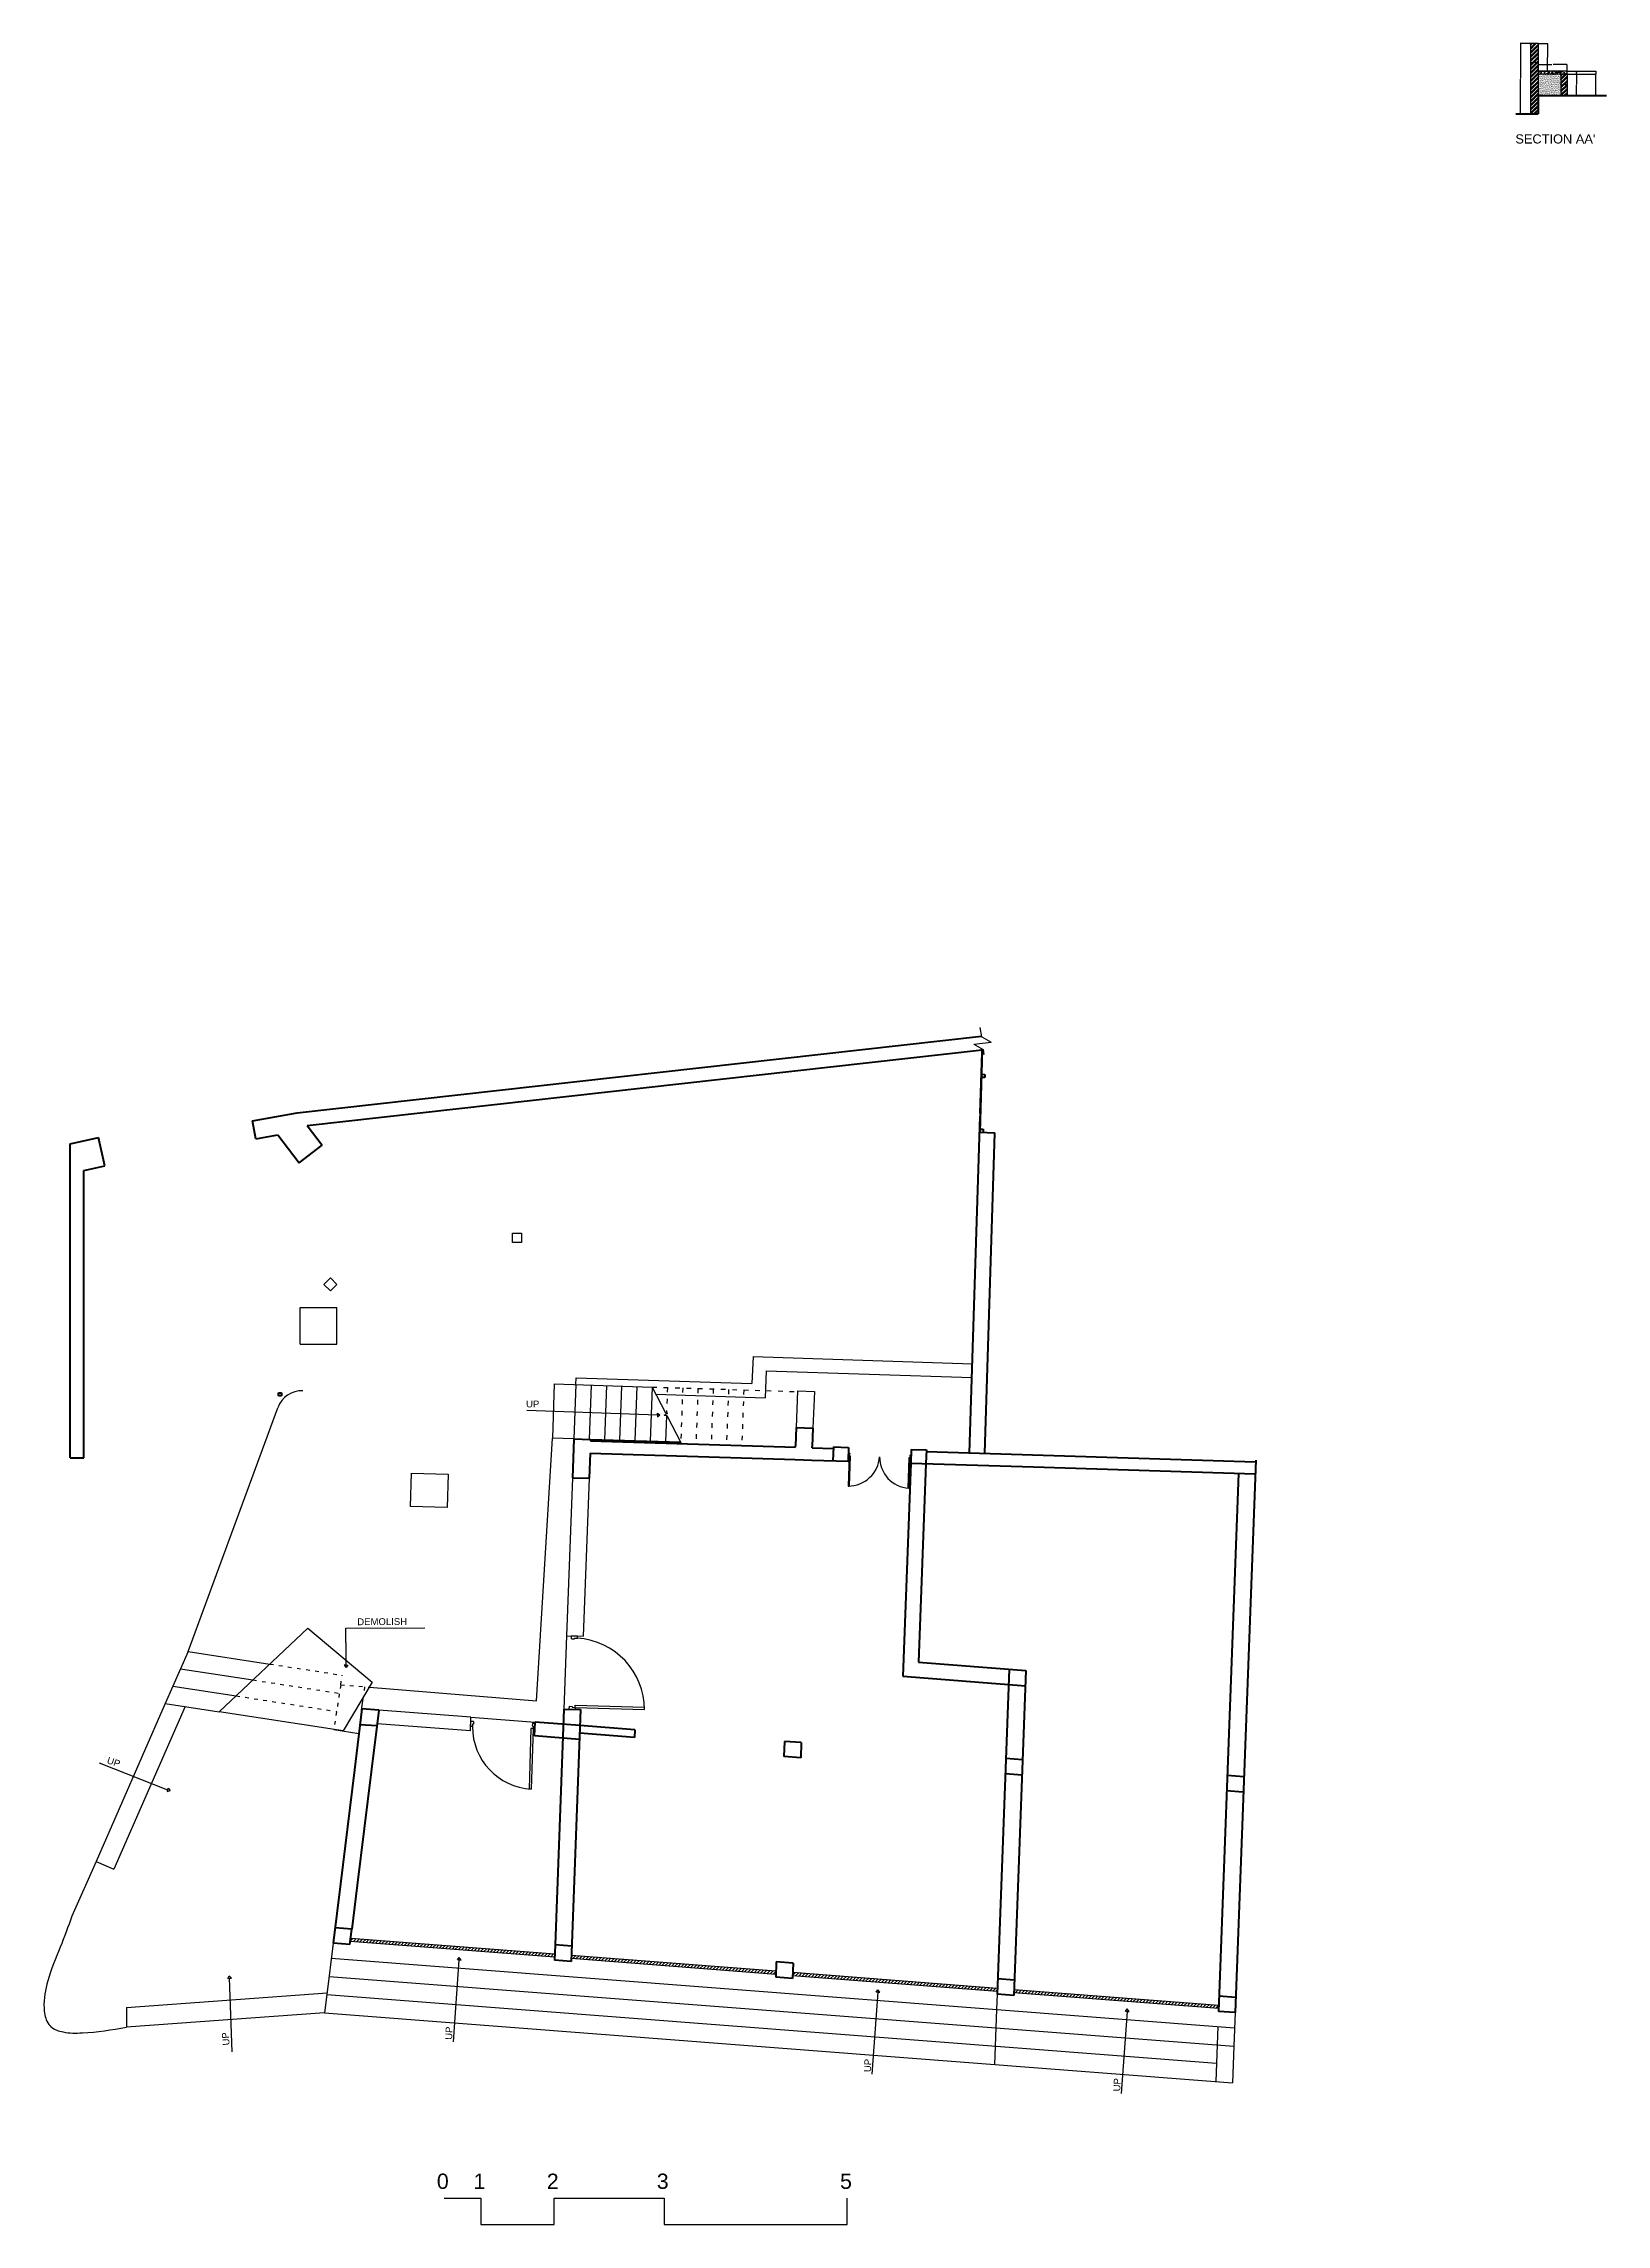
# Model space of a CAD drawing. Header units: inches. Extents: x 438 to 4290, y 203 to 1969.
# Drawn here: x 438 to 1461, y 203 to 1631 of the extents above; entities that cross this region are included whole.
import ezdxf

# ---------------------------------------------------------------- set-up
doc = ezdxf.new("R2010")
doc.units = ezdxf.units.IN
doc.linetypes.add('ACAD_ISO03W100', pattern=[30, 12, -18])
doc.layers.add('cut', color=4, linetype='Continuous', lineweight=50)
doc.layers.add('element', color=20, linetype='Continuous')
doc.styles.get("Standard").update_dxf_attribs({"font": 'arial.ttf'})
doc.dimstyles.get("Standard").update_dxf_attribs({"dimtxt": 0.18, "dimasz": 0.18, "dimexe": 0.18, "dimexo": 0.0625, "dimgap": 0.09, "dimtad": 0, "dimtih": 1, "dimtoh": 1, "dimdec": 4, "dimzin": 0, "dimdsep": 46, "dimtxsty": 'Standard', "dimcen": 0.09, "dimadec": 0, "dimazin": 0, "dimtfac": 1, "dimtdec": 4, "dimtofl": 0, "dimtmove": 0, "dimatfit": 3, "dimfxl": 1, "dimtolj": 1, "dimtzin": 0, "dimarcsym": 0})
pattern_1 = [(37.5, (-3787.4052, 5168.9443), (-0.03149668, 0.96341188), [0, -0.76, 0, -0.85, 0, -0.8125]), (7.5, (-3787.4052, 5168.9443), (0.88488835, 1.41107303), [0, -0.41, 0, -0.685, 0, -0.2625]), (327.5, (-3788.0202, 5168.9443), (1.55707093, 0.00282953), [0, -0.25, 0, -0.9, 0, -1.175]), (317.5, (-3788.0202, 5168.9443), (1.5030633, 0.43883778), [0, -0.125, 0, -0.59, 0, -0.675])]

# ---------------------------------------------------------------- blocks, each defined once
blk = doc.blocks.new('*D70')
at = {"color": 0, "lineweight": -2, "transparency": 16777216}
for p, q in [((1435.5, 1610.9), (1441.7, 1610.9)), ((1441.5, 1610.7), (1441.5, 1604)), ((1441.5, 1597), (1441.5, 1603.7)), ((1435.5, 1596.9), (1441.7, 1596.9))]:
    blk.add_line(p, q, dxfattribs=at)
at = {"color": 0, "transparency": 16777216}
for points in [[(1441.5, 1610.7), (1441.5, 1610.7), (1441.5, 1610.9)], [(1441.5, 1597), (1441.5, 1597), (1441.5, 1596.9)]]:
    blk.add_solid(points, dxfattribs=at)
at = {"layer": 'Defpoints', "color": 0, "transparency": 16777216}
for p in [(1435.4, 1610.9), (1441.5, 1610.9), (1435.4, 1596.9)]:
    blk.add_point(p, dxfattribs=at)
at = {"color": 0, "lineweight": 9, "transparency": 16777216, "insert": (1441.5, 1603.9), "char_height": 0.18, "attachment_point": 5}
blk.add_mtext('\\A1;14.0000', dxfattribs=at)
blk = doc.blocks.new('*D71')
at = {"color": 0, "lineweight": -2, "transparency": 16777216}
for p, q in [((1416.5, 1630.9), (1422.7, 1630.9)), ((1422.5, 1630.7), (1422.5, 1622)), ((1422.5, 1613), (1422.5, 1621.7)), ((1416.5, 1612.9), (1422.7, 1612.9))]:
    blk.add_line(p, q, dxfattribs=at)
at = {"color": 0, "transparency": 16777216}
for points in [[(1422.5, 1630.7), (1422.5, 1630.7), (1422.5, 1630.9)], [(1422.5, 1613), (1422.5, 1613), (1422.5, 1612.9)]]:
    blk.add_solid(points, dxfattribs=at)
at = {"layer": 'Defpoints', "color": 0, "transparency": 16777216}
for p in [(1416.4, 1630.9), (1422.5, 1630.9), (1416.4, 1612.9)]:
    blk.add_point(p, dxfattribs=at)
at = {"color": 0, "lineweight": 9, "transparency": 16777216, "insert": (1422.5, 1621.9), "char_height": 0.18, "attachment_point": 5}
blk.add_mtext('\\A1;18.0000', dxfattribs=at)
blk = doc.blocks.new('*D72')
at = {"color": 0, "lineweight": -2, "transparency": 16777216}
for p, q in [((1435.5, 1612.9), (1441.7, 1612.9)), ((1435.5, 1610.9), (1441.7, 1610.9)), ((1441.5, 1612.7), (1441.5, 1612)), ((1441.5, 1611), (1441.5, 1611.7))]:
    blk.add_line(p, q, dxfattribs=at)
at = {"color": 0, "transparency": 16777216}
for points in [[(1441.5, 1612.7), (1441.5, 1612.7), (1441.5, 1612.9)], [(1441.5, 1611), (1441.5, 1611), (1441.5, 1610.9)]]:
    blk.add_solid(points, dxfattribs=at)
at = {"layer": 'Defpoints', "color": 0, "transparency": 16777216}
for p in [(1435.4, 1612.9), (1435.4, 1610.9), (1441.5, 1612.9)]:
    blk.add_point(p, dxfattribs=at)
at = {"color": 0, "lineweight": 9, "transparency": 16777216, "insert": (1441.5, 1611.9), "char_height": 0.18, "attachment_point": 5}
blk.add_mtext('\\A1;2.0000', dxfattribs=at)
blk = doc.blocks.new('*D76')
at = {"color": 0, "lineweight": -2, "transparency": 16777216}
for p, q in [((1411.3, 1630.9), (1404.8, 1630.9)), ((1404.9, 1630.7), (1404.9, 1608)), ((1404.9, 1585), (1404.9, 1607.7)), ((1411.3, 1584.9), (1404.8, 1584.9))]:
    blk.add_line(p, q, dxfattribs=at)
at = {"color": 0, "transparency": 16777216}
for points in [[(1404.9, 1630.7), (1405, 1630.7), (1404.9, 1630.9)], [(1404.9, 1585), (1405, 1585), (1404.9, 1584.9)]]:
    blk.add_solid(points, dxfattribs=at)
at = {"layer": 'Defpoints', "color": 0, "transparency": 16777216}
for p in [(1411.4, 1630.9), (1404.9, 1584.9), (1411.4, 1584.9)]:
    blk.add_point(p, dxfattribs=at)
at = {"color": 0, "lineweight": 9, "transparency": 16777216, "insert": (1404.9, 1607.9), "char_height": 0.18, "attachment_point": 5}
blk.add_mtext('\\A1;46.0000', dxfattribs=at)
blk = doc.blocks.new('*D109')
at = {"color": 0, "lineweight": -2, "transparency": 16777216}
for p, q in [((1411.4, 1618.4), (1411.4, 1618.6)), ((1411.6, 1618.4), (1413.4, 1618.4)), ((1416.2, 1618.4), (1414.4, 1618.4)), ((1416.4, 1618.4), (1416.4, 1618.6))]:
    blk.add_line(p, q, dxfattribs=at)
at = {"color": 0, "transparency": 16777216}
for points in [[(1411.6, 1618.4), (1411.6, 1618.4), (1411.4, 1618.4)], [(1416.2, 1618.4), (1416.2, 1618.4), (1416.4, 1618.4)]]:
    blk.add_solid(points, dxfattribs=at)
at = {"layer": 'Defpoints', "color": 0, "transparency": 16777216}
for p in [(1411.4, 1618.4), (1416.4, 1618.4), (1416.4, 1618.4)]:
    blk.add_point(p, dxfattribs=at)
at = {"color": 0, "lineweight": 9, "transparency": 16777216, "insert": (1413.9, 1618.4), "char_height": 0.18, "attachment_point": 5}
blk.add_mtext('\\A1;5.0000', dxfattribs=at)
blk = doc.blocks.new('*D110')
at = {"color": 0, "lineweight": -2, "transparency": 16777216}
for p, q in [((1431.4, 1603.9), (1431.4, 1604)), ((1431.6, 1603.9), (1432.9, 1603.9)), ((1435.2, 1603.9), (1433.9, 1603.9)), ((1435.4, 1603.9), (1435.4, 1604))]:
    blk.add_line(p, q, dxfattribs=at)
at = {"color": 0, "transparency": 16777216}
for points in [[(1431.6, 1603.9), (1431.6, 1603.8), (1431.4, 1603.9)], [(1435.2, 1603.9), (1435.2, 1603.8), (1435.4, 1603.9)]]:
    blk.add_solid(points, dxfattribs=at)
at = {"layer": 'Defpoints', "color": 0, "transparency": 16777216}
for p in [(1431.4, 1603.9), (1435.4, 1603.9), (1435.4, 1603.9)]:
    blk.add_point(p, dxfattribs=at)
at = {"color": 0, "lineweight": 9, "transparency": 16777216, "insert": (1433.4, 1603.9), "char_height": 0.18, "attachment_point": 5}
blk.add_mtext('\\A1;4.0000', dxfattribs=at)
blk = doc.blocks.new('*D86')
at = {"color": 0, "lineweight": -2, "transparency": 16777216}
for p, q in [((1416.4, 1612.9), (1416.4, 1617.3)), ((1416.6, 1617.1), (1425.4, 1617.1)), ((1435.2, 1617.1), (1426.4, 1617.1)), ((1435.4, 1612.9), (1435.4, 1617.3))]:
    blk.add_line(p, q, dxfattribs=at)
at = {"color": 0, "transparency": 16777216}
for points in [[(1416.6, 1617.2), (1416.6, 1617.1), (1416.4, 1617.1)], [(1435.2, 1617.2), (1435.2, 1617.1), (1435.4, 1617.1)]]:
    blk.add_solid(points, dxfattribs=at)
at = {"layer": 'Defpoints', "color": 0, "transparency": 16777216}
for p in [(1435.4, 1617.1), (1416.4, 1612.9), (1435.4, 1612.9)]:
    blk.add_point(p, dxfattribs=at)
at = {"color": 0, "lineweight": 9, "transparency": 16777216, "insert": (1425.9, 1617.1), "char_height": 0.18, "attachment_point": 5}
blk.add_mtext('\\A1;19.0000', dxfattribs=at)

msp = doc.modelspace()

# ---------------------------------------------------------------- hatches: boundary and pattern name
at = {"true_color": 0x939598}
h = msp.add_hatch(dxfattribs=at)
h.set_pattern_fill('ANSI32', color=252, scale=5)
h.set_pattern_definition([(45, (-3787.4052, 5168.9443), (-1.3258252, 1.3258252), []), (45, (-3786.5213, 5168.9443), (-1.3258252, 1.3258252), [])])
h.paths.add_polyline_path([(1416.39297, 1630.86612), (1411.39297, 1630.86612), (1411.39297, 1584.86612), (1416.39297, 1584.86612), (1416.39297, 1596.86612)])
h.paths.add_polyline_path([(1431.39297, 1596.86612), (1435.39297, 1596.86612), (1435.39297, 1610.86612), (1431.39297, 1610.86612)])
h = msp.add_hatch(dxfattribs=at)
h.set_pattern_fill('AR-CONC', color=252, scale=0.5)
h.set_pattern_definition([(50, (-3787.4052, 5168.9443), (3.5863009, -0.3137607), [0.375, -4.125]), (355, (-3787.4052, 5168.9443), (-0.6937567, 3.7609607), [0.3, -3.3]), (100.451444, (-3787.1063, 5168.918), (2.8925442, 3.4472), [0.318701, -3.5057106]), (46.1842, (-3787.405, 5169.9443), (5.3362067, -0.8275964), [0.5625, -6.1875]), (96.63564, (-3786.9605, 5169.8753), (4.6733097, 4.870593), [0.4780517, -5.258569]), (351.18416, (-3787.405, 5169.9443), (4.6733097, 4.870593), [0.45, -4.95]), (21, (-3786.9052, 5169.6943), (2.9845353, -2.0130945), [0.375, -4.125]), (326, (-3786.9052, 5169.6943), (1.2165767, 3.6257502), [0.3, -3.3]), (71.451445, (-3786.6565, 5169.5265), (4.2011119, 1.6126558), [0.318701, -3.5057106]), (37.5, (-3787.4052, 5168.9443), (0.06079928, 1.66446927), [0, -3.26, 0, -3.35, 0, -3.3125]), (7.5, (-3787.4052, 5168.9443), (1.3153477, 1.97205856), [0, -1.91, 0, -3.185, 0, -1.2625]), (327.5, (-3788.5202, 5168.9443), (2.66911218, -0.11277436), [0, -1.25, 0, -3.9, 0, -5.175]), (317.5, (-3789.0202, 5168.9443), (2.91593085, 0.5005249), [0, -1.625, 0, -2.59, 0, -3.675])])
h.paths.add_polyline_path([(1435.39297, 1612.86612), (1416.39297, 1612.86612), (1416.39297, 1610.86612), (1435.39297, 1610.86612)])
h = msp.add_hatch()
h.set_pattern_fill('AR-SAND', color=256, scale=0.5)
h.set_pattern_definition(pattern_1)
h.paths.add_polyline_path([(1416.39297, 1610.86612), (1416.39297, 1596.86612), (1431.39297, 1596.86612), (1431.39297, 1610.86612)])
h = msp.add_hatch(dxfattribs=at)
h.set_pattern_fill('AR-SAND', color=252, scale=0.5)
h.set_pattern_definition(pattern_1)
h.paths.add_polyline_path([(1416.39297, 1610.86612), (1416.39297, 1596.86612), (1431.39297, 1596.86612), (1431.39297, 1610.86612)])

# ---------------------------------------------------------------- linework, layer by layer
for p, q in [((1411.39297, 1630.86612), (1411.39297, 1584.86612)), ((1416.39297, 1630.86612), (1411.39297, 1630.86612)), ((1416.39297, 1630.86612), (1416.39297, 1596.86612)), ((1431.39297, 1610.86612), (1431.39297, 1596.86612)), ((1435.39297, 1610.86612), (1435.39297, 1612.86612)), ((1435.39297, 1610.86612), (1435.39297, 1596.86612)), ((1052.13211, 980.73373), (1051.13361, 986.84979)), ((1047.01218, 975.90831), (1058.27254, 977.16836)), ((1047.01218, 975.90831), (1053.06539, 972.39358)), ((1052.13211, 980.73373), (1058.27254, 977.16836)), ((1053.06539, 972.39358), (1053.57292, 969.28482)), ((744.92415, 852.22863), (750.92415, 852.22863)), ((744.92415, 846.22863), (744.92415, 852.22863)), ((750.92415, 846.22863), (744.92415, 846.22863)), ((750.92415, 852.22863), (750.92415, 846.22863)), ((621.50232, 818.68205), (625.74496, 822.92469)), ((625.74496, 814.43941), (621.50232, 818.68205)), ((625.74496, 822.92469), (629.9876, 818.68205)), ((629.9876, 818.68205), (625.74496, 814.43941)), ((605.9876, 779.68205), (605.9876, 803.68205)), ((605.9876, 803.68205), (629.9876, 803.68205)), ((629.9876, 779.68205), (629.9876, 803.68205)), ((605.9876, 779.68205), (629.9876, 779.68205)), ((902.40808, 771.53964), (901.74594, 753.82306)), ((902.40808, 771.53964), (1046.0978, 766.80725)), ((786.42953, 753.10742), (786.57802, 757.61609)), ((786.59734, 757.61546), (901.74594, 753.82306)), ((911.06716, 762.24957), (910.40502, 744.53299)), ((911.06716, 762.24957), (1045.80155, 757.81212)), ((772.22587, 753.55801), (771.11613, 718.07536)), ((772.22567, 753.55166), (836.40421, 751.54443)), ((786.42953, 753.10742), (785.1089, 717.63137)), ((796.42482, 752.79481), (795.10419, 717.31876)), ((806.4201, 752.4822), (805.09933, 717.00213)), ((816.41539, 752.16959), (815.09445, 716.68507)), ((826.41068, 751.85698), (825.08957, 716.368)), ((836.40597, 751.54437), (835.0847, 716.05093)), ((836.40421, 751.54443), (845.00935, 734.72385)), ((838.78442, 746.8918), (910.40502, 744.53299)), ((931.58893, 749.06704), (930.69258, 725.08378)), ((931.58893, 749.06704), (942.58124, 748.65621)), ((942.58124, 748.65621), (941.68489, 724.67295)), ((532.62136, 578.4785), (591.21325, 737.99723)), ((754.24048, 736.46555), (839.84522, 733.27883)), ((839.84522, 733.27883), (839.84522, 734.51087)), ((839.84522, 734.51087), (841.50435, 733.4447)), ((839.84522, 732.13591), (841.50435, 733.4447)), ((839.84522, 733.27883), (839.84522, 732.13591)), ((844.25738, 733.15056), (846.7476, 734.44881)), ((844.25738, 733.15056), (845.97093, 732.87943)), ((845.00935, 734.72385), (846.7476, 734.44881)), ((845.71956, 732.9192), (845.07982, 715.73386)), ((845.97093, 732.87943), (855.59123, 714.42649)), ((760.55053, 546.23), (771.11574, 718.06901)), ((785.1089, 717.63137), (771.11574, 718.06901)), ((965.41245, 706.64253), (964.67182, 686.74702)), ((964.82233, 706.66449), (964.8851, 708.35055)), ((965.41245, 706.64253), (964.82233, 706.66449)), ((964.8851, 708.35055), (965.72812, 708.31882)), ((966.08688, 706.61742), (965.34669, 686.73386)), ((965.44384, 707.48556), (965.41245, 706.64253)), ((965.41245, 706.64253), (966.08688, 706.61742)), ((965.69675, 707.47614), (965.44384, 707.48556)), ((965.72813, 708.31917), (965.69675, 707.47614)), ((1004.52903, 705.18637), (1003.78885, 685.30281)), ((1005.20346, 705.16127), (1004.46283, 685.26577)), ((1005.20346, 705.16127), (1004.52903, 705.18637)), ((1005.01331, 706.85674), (1004.98193, 706.01371)), ((1004.98193, 706.01371), (1005.23484, 706.0043)), ((1005.85634, 706.82536), (1005.0133, 706.85639)), ((1005.23484, 706.0043), (1005.20346, 705.16127)), ((1005.20346, 705.16127), (1005.79358, 705.1393)), ((1005.79358, 705.1393), (1005.85634, 706.82536)), ((678.21348, 673.45137), (678.89525, 695.25012)), ((678.89525, 695.25012), (702.88352, 694.49987)), ((702.88352, 694.49987), (702.20175, 672.70112)), ((784.16029, 692.14902), (780.31007, 588.72066)), ((795.15511, 691.80515), (791.30489, 588.37679)), ((964.67182, 686.74702), (965.34669, 686.73386)), ((1004.46283, 685.26577), (1003.78885, 685.30281)), ((702.20175, 672.70112), (678.21348, 673.45137)), ((635.77278, 593.79162), (687.58921, 593.96372)), ((635.77278, 584.41203), (635.77278, 593.79162)), ((780.31007, 588.72066), (778.52446, 540.75388)), ((780.31007, 588.72066), (791.30489, 588.37679)), ((783.58012, 586.69676), (783.64172, 588.61567)), ((783.58012, 586.69676), (785.48003, 586.63655)), ((787.45978, 588.49468), (783.64172, 588.61567)), ((785.48003, 586.63655), (785.49827, 587.21223)), ((785.49827, 587.21223), (787.41721, 587.15142)), ((787.41721, 587.15142), (787.45978, 588.49468)), ((532.62136, 578.4785), (517.64099, 544.36053)), ((532.62136, 578.4785), (586.06333, 570.25157)), ((635.77278, 584.41203), (635.79764, 569.54046)), ((527.6279, 567.10584), (575.00863, 559.81199)), ((635.79764, 569.54046), (634.65558, 569.49604)), ((634.65558, 569.49604), (636.02787, 567.88904)), ((635.79764, 569.54046), (637.02874, 569.58835)), ((637.02874, 569.58835), (636.02787, 567.88904)), ((517.64099, 544.36053), (472.28373, 441.05891)), ((517.64099, 544.36053), (552.89924, 538.93283)), ((522.63445, 555.73319), (563.95394, 549.37241)), ((646.18158, 540.08989), (647.11538, 547.68929)), ((651.21896, 555.142), (760.55053, 546.23)), ((782.10165, 540.64279), (782.16325, 542.56171)), ((782.16246, 542.56174), (784.0814, 542.50093)), ((784.0814, 542.50093), (784.06316, 541.92524)), ((785.9821, 541.86443), (786.03074, 543.39959)), ((786.03074, 543.39959), (831.29055, 541.96533)), ((530.62348, 542.36199), (483.90357, 435.95692)), ((717.48839, 526.45325), (656.23459, 531.17891)), ((717.77003, 535.45826), (657.33336, 540.12089)), ((717.48839, 526.45325), (717.77003, 535.45826)), ((717.5763, 529.2862), (717.68217, 532.62722)), ((718.75173, 529.24895), (717.5763, 529.2862)), ((719.36138, 532.57471), (717.68217, 532.62722)), ((717.77003, 535.45826), (759.68942, 532.22423)), ((718.80494, 530.92814), (718.75173, 529.24895)), ((719.3087, 530.91218), (718.80494, 530.92814)), ((719.36138, 532.57471), (719.3087, 530.91218)), ((757.98316, 531.36748), (757.92994, 529.68829)), ((757.92994, 529.68829), (758.4337, 529.67233)), ((759.66234, 531.31427), (757.98313, 531.36678)), ((758.4337, 529.67233), (758.38049, 527.99314)), ((759.55592, 527.9559), (759.66234, 531.31427)), ((785.93953, 540.52117), (782.10165, 540.64279)), ((784.06316, 541.92524), (785.9821, 541.86443)), ((785.9821, 541.86443), (785.93953, 540.52117)), ((785.9821, 541.86443), (831.26908, 540.42932)), ((831.26908, 540.42932), (831.29055, 541.96533)), ((627.95647, 527.37842), (644.3743, 524.85104)), ((757.03714, 528.03571), (755.78208, 488.43074)), ((758.38049, 527.99314), (757.03714, 528.03571)), ((758.38049, 527.99314), (757.12468, 488.36439)), ((758.38049, 527.99314), (759.55592, 527.9559)), ((474.3262, 505.61641), (519.12027, 487.82385)), ((519.12027, 487.82385), (518.73816, 486.7467)), ((518.73816, 486.7467), (520.73938, 487.42549)), ((519.12027, 487.82385), (519.53217, 488.985)), ((519.53217, 488.985), (520.73938, 487.42549)), ((757.12468, 488.36439), (755.78208, 488.43074)), ((472.28373, 441.05891), (456.51043, 405.13504)), ((472.28373, 441.05891), (483.90357, 435.95692)), ((627.51178, 387.62123), (623.36086, 353.84044)), ((638.74175, 388.81948), (772.48446, 378.50138)), ((639.02844, 390.80331), (772.55892, 380.50158)), ((626.29092, 377.6857), (1217.69207, 332.05975)), ((706.3051, 322.91672), (710.10097, 376.55349)), ((708.86958, 376.59353), (709.98911, 378.21713)), ((710.10097, 376.55349), (708.86958, 376.59353)), ((711.24329, 376.51634), (709.98911, 378.21713)), ((710.10097, 376.55349), (711.24329, 376.51634)), ((783.46055, 377.65458), (917.37794, 367.323)), ((783.53501, 379.65478), (917.4524, 369.3232)), ((558.49048, 364.50502), (559.43307, 366.23734)), ((559.71925, 364.59468), (558.49048, 364.50502)), ((560.85914, 364.67787), (559.43307, 366.23734)), ((559.71925, 364.59468), (560.85914, 364.67787)), ((561.43645, 316.4269), (559.71925, 364.59468)), ((624.82589, 365.76307), (1217.24531, 320.05856)), ((928.35404, 366.47621), (1062.27142, 356.14463)), ((928.4285, 368.47641), (1062.34588, 358.14483)), ((983.05995, 355.44004), (984.17948, 357.06364)), ((985.43366, 355.36286), (984.17948, 357.06364)), ((1073.32198, 357.29804), (1207.23937, 346.96646)), ((492.149, 345.44975), (623.5077, 355.03543)), ((492.149, 345.44975), (492.149, 332.44975)), ((623.36086, 353.84044), (621.89583, 341.9178)), ((623.36086, 353.84044), (1205.82246, 308.90416)), ((980.49547, 301.76324), (984.29134, 355.4)), ((984.29134, 355.4), (983.05995, 355.44004)), ((984.29134, 355.4), (985.43366, 355.36286)), ((1061.82249, 344.08492), (1061.37573, 332.08373)), ((1062.19479, 354.08591), (1061.82249, 344.08492)), ((1073.24752, 355.29784), (1207.16491, 344.96626)), ((1143.75562, 289.16789), (1147.5515, 342.80466)), ((1146.32011, 342.8447), (1147.43964, 344.4683)), ((1147.5515, 342.80466), (1146.32011, 342.8447)), ((1148.69382, 342.76752), (1147.43964, 344.4683)), ((1147.5515, 342.80466), (1148.69382, 342.76752)), ((621.89583, 341.9178), (492.149, 332.44975)), ((621.89583, 341.9178), (1216.3518, 296.05618)), ((1061.37573, 332.08373), (1060.92898, 320.08254)), ((1206.71597, 332.90655), (1206.26922, 320.90535)), ((1218.06436, 342.06075), (1217.24531, 320.05856)), ((1060.92898, 320.08254), (1060.48222, 308.08134)), ((1206.26922, 320.90535), (1205.3757, 296.90297)), ((1217.24531, 320.05856), (1216.3518, 296.05618)), ((700.14183, 220.61), (724.14183, 220.61)), ((724.14183, 220.61), (724.14183, 203.47055)), ((772.14183, 220.61), (844.14183, 220.61)), ((772.14183, 203.47055), (772.14183, 220.61)), ((844.14183, 220.61), (844.14183, 203.47055)), ((964.14183, 203.47055), (964.14183, 220.61)), ((724.14183, 203.47055), (772.14183, 203.47055)), ((844.14183, 203.47055), (964.14183, 203.47055))]:
    msp.add_line(p, q)
at = {"color": 252, "true_color": 0x939598}
for p, q in [((1435.39297, 1612.86612), (1454.21362, 1612.86612)), ((1435.39297, 1610.86612), (1454.21362, 1610.86612)), ((1454.21362, 1612.86612), (1454.21362, 1610.86612)), ((1454.21362, 1596.86612), (1454.21362, 1610.86612))]:
    msp.add_line(p, q, dxfattribs=at)
at = {"lineweight": 50}
msp.add_line((1416.39297, 1596.86612), (1416.39297, 1584.86612), dxfattribs=at)
at = {"linetype": 'ACAD_ISO03W100', "ltscale": 0.25}
for p, q in [((836.40421, 751.54443), (931.57028, 748.56804)), ((846.40126, 751.23176), (845.78219, 734.60157)), ((856.39655, 750.91915), (855.07494, 715.4168)), ((866.39184, 750.60654), (865.03401, 714.13116)), ((876.38713, 750.29394), (875.06519, 714.78266)), ((886.38242, 749.98133), (885.06031, 714.46559)), ((896.37771, 749.66872), (895.05543, 714.14852))]:
    msp.add_line(p, q, dxfattribs=at)
at = {"linetype": 'ACAD_ISO03W100', "ltscale": 0.2}
for p, q in [((575.00863, 559.81199), (631.60805, 551.09901)), ((586.06333, 570.25157), (633.43384, 562.9593)), ((632.46575, 556.67064), (633.43384, 562.9593)), ((563.95394, 549.37241), (629.78226, 539.23872)), ((632.46575, 556.67064), (627.95647, 527.37842)), ((632.46575, 556.67064), (651.21896, 555.142)), ((648.12735, 555.394), (647.2885, 548.56729))]:
    msp.add_line(p, q, dxfattribs=at)
at = {"linetype": 'Continuous', "transparency": 33554559}
for p, q in [((638.75534, 388.93006), (640.51398, 390.6887)), ((640.73597, 388.66563), (642.59824, 390.5279)), ((642.82024, 388.50483), (644.68251, 390.3671)), ((644.9045, 388.34403), (646.76677, 390.2063)), ((646.98877, 388.18323), (648.85104, 390.0455)), ((649.07303, 388.02243), (650.9353, 389.8847)), ((651.1573, 387.86164), (653.01957, 389.72391)), ((653.24156, 387.70084), (655.10383, 389.56311)), ((655.32583, 387.54004), (657.1881, 389.40231)), ((657.41009, 387.37924), (659.27236, 389.24151)), ((659.49436, 387.21844), (661.35663, 389.08071)), ((661.57862, 387.05764), (663.4409, 388.91991)), ((663.66289, 386.89684), (665.52516, 388.75911)), ((665.74715, 386.73604), (667.60943, 388.59831)), ((667.83142, 386.57524), (669.69369, 388.43752)), ((669.91569, 386.41445), (671.77796, 388.27672)), ((671.99995, 386.25365), (673.86222, 388.11592)), ((674.08422, 386.09285), (675.94649, 387.95512)), ((676.16848, 385.93205), (678.03075, 387.79432)), ((678.25275, 385.77125), (680.11502, 387.63352)), ((680.33701, 385.61045), (682.19928, 387.47272)), ((682.42128, 385.44965), (684.28355, 387.31192)), ((684.50554, 385.28885), (686.36781, 387.15113)), ((686.58981, 385.12806), (688.45208, 386.99033)), ((688.67407, 384.96726), (690.53634, 386.82953)), ((690.75834, 384.80646), (692.62061, 386.66873)), ((692.8426, 384.64566), (694.70487, 386.50793)), ((694.92687, 384.48486), (696.78914, 386.34713)), ((697.01113, 384.32406), (698.8734, 386.18633)), ((699.0954, 384.16326), (700.95767, 386.02553)), ((701.17966, 384.00246), (703.04193, 385.86474)), ((703.26393, 383.84167), (705.1262, 385.70394)), ((705.34819, 383.68087), (707.21047, 385.54314)), ((707.43246, 383.52007), (709.29473, 385.38234)), ((709.51672, 383.35927), (711.379, 385.22154)), ((711.60099, 383.19847), (713.46326, 385.06074)), ((713.68526, 383.03767), (715.54753, 384.89994)), ((715.76952, 382.87687), (717.63179, 384.73914)), ((717.85379, 382.71607), (719.71606, 384.57835)), ((719.93805, 382.55528), (721.80032, 384.41755)), ((722.02232, 382.39448), (723.88459, 384.25675)), ((724.10658, 382.23368), (725.96885, 384.09595)), ((726.19085, 382.07288), (728.05312, 383.93515)), ((728.27511, 381.91208), (730.13738, 383.77435)), ((730.35938, 381.75128), (732.22165, 383.61355)), ((732.44364, 381.59048), (734.30591, 383.45275)), ((734.52791, 381.42968), (736.39018, 383.29196)), ((736.61217, 381.26889), (738.47444, 383.13116)), ((738.69644, 381.10809), (740.55871, 382.97036)), ((740.7807, 380.94729), (742.64297, 382.80956)), ((742.86497, 380.78649), (744.72724, 382.64876)), ((744.94923, 380.62569), (746.81151, 382.48796)), ((747.0335, 380.46489), (748.89577, 382.32716)), ((749.11776, 380.30409), (750.98004, 382.16636)), ((751.20203, 380.14329), (753.0643, 382.00556)), ((753.2863, 379.9825), (755.14857, 381.84477)), ((755.37056, 379.8217), (757.23283, 381.68397)), ((757.45483, 379.6609), (759.3171, 381.52317)), ((759.53909, 379.5001), (761.40136, 381.36237)), ((761.62336, 379.3393), (763.48563, 381.20157)), ((763.70762, 379.1785), (765.56989, 381.04077)), ((765.79189, 379.0177), (767.65416, 380.87997)), ((767.87615, 378.8569), (769.73842, 380.71917)), ((769.96042, 378.6961), (771.82269, 380.55838)), ((772.04468, 378.53531), (772.50277, 378.9934)), ((783.50197, 378.76728), (784.32828, 379.59358)), ((784.55027, 377.57051), (786.41254, 379.43278)), ((786.63454, 377.40971), (788.49681, 379.27199)), ((788.7188, 377.24892), (790.58108, 379.11119)), ((790.80307, 377.08812), (792.66534, 378.95039)), ((792.88734, 376.92732), (794.74961, 378.78959)), ((794.9716, 376.76652), (796.83387, 378.62879)), ((797.05587, 376.60572), (798.91814, 378.46799)), ((799.14013, 376.44492), (801.0024, 378.30719)), ((801.2244, 376.28412), (803.08667, 378.14639)), ((803.30866, 376.12332), (805.17093, 377.9856)), ((805.39293, 375.96253), (807.2552, 377.8248)), ((807.47719, 375.80173), (809.33946, 377.664)), ((809.56146, 375.64093), (811.42373, 377.5032)), ((811.64572, 375.48013), (813.50799, 377.3424)), ((813.72999, 375.31933), (815.59226, 377.1816)), ((815.81425, 375.15853), (817.67652, 377.0208)), ((817.89852, 374.99773), (819.76079, 376.86)), ((819.98278, 374.83693), (821.84505, 376.69921)), ((822.06705, 374.67614), (823.92932, 376.53841)), ((824.15131, 374.51534), (826.01358, 376.37761)), ((826.23558, 374.35454), (828.09785, 376.21681)), ((828.31984, 374.19374), (830.18212, 376.05601)), ((830.40411, 374.03294), (832.26638, 375.89521)), ((832.48837, 373.87214), (834.35065, 375.73441)), ((834.57264, 373.71134), (836.43491, 375.57361)), ((836.65691, 373.55054), (838.51918, 375.41281)), ((838.74117, 373.38975), (840.60344, 375.25202)), ((840.82544, 373.22895), (842.68771, 375.09122)), ((842.9097, 373.06815), (844.77197, 374.93042)), ((844.99397, 372.90735), (846.85624, 374.76962)), ((847.07823, 372.74655), (848.9405, 374.60882)), ((849.1625, 372.58575), (851.02477, 374.44802)), ((851.24676, 372.42495), (853.10903, 374.28722)), ((853.33103, 372.26415), (855.1933, 374.12642)), ((855.41529, 372.10336), (857.27756, 373.96563)), ((857.49956, 371.94256), (859.36183, 373.80483)), ((859.58382, 371.78176), (861.44609, 373.64403)), ((861.66809, 371.62096), (863.53036, 373.48323)), ((863.75235, 371.46016), (865.61462, 373.32243)), ((865.83662, 371.29936), (867.69889, 373.16163)), ((867.92088, 371.13856), (869.78316, 373.00083)), ((870.00515, 370.97776), (871.86742, 372.84003)), ((872.08941, 370.81696), (873.95169, 372.67924)), ((874.17368, 370.65617), (876.03595, 372.51844)), ((876.25795, 370.49537), (878.12022, 372.35764)), ((878.34221, 370.33457), (880.20448, 372.19684)), ((880.42648, 370.17377), (882.28875, 372.03604)), ((882.51074, 370.01297), (884.37301, 371.87524)), ((884.59501, 369.85217), (886.45728, 371.71444)), ((886.67927, 369.69137), (888.54154, 371.55364)), ((888.76354, 369.53057), (890.62581, 371.39285)), ((890.8478, 369.36978), (892.71007, 371.23205)), ((892.93207, 369.20898), (894.79434, 371.07125)), ((895.01633, 369.04818), (896.8786, 370.91045)), ((897.1006, 368.88738), (898.96287, 370.74965)), ((899.18486, 368.72658), (901.04713, 370.58885)), ((901.26913, 368.56578), (903.1314, 370.42805)), ((903.35339, 368.40498), (905.21566, 370.26725)), ((905.43766, 368.24418), (907.29993, 370.10646)), ((907.52192, 368.08339), (909.38419, 369.94566)), ((909.60619, 367.92259), (911.46846, 369.78486)), ((911.69045, 367.76179), (913.55273, 369.62406)), ((913.77472, 367.60099), (915.63699, 369.46326)), ((915.85899, 367.44019), (917.4412, 369.02241)), ((928.36458, 366.4754), (930.22685, 368.33767)), ((930.44884, 366.3146), (932.31111, 368.17687)), ((932.53311, 366.1538), (934.39538, 368.01607)), ((934.61737, 365.993), (936.47964, 367.85527)), ((936.70164, 365.8322), (938.56391, 367.69447)), ((938.7859, 365.6714), (940.64817, 367.53367)), ((940.87017, 365.51061), (942.73244, 367.37288)), ((942.95443, 365.34981), (944.8167, 367.21208)), ((945.0387, 365.18901), (946.90097, 367.05128)), ((947.12296, 365.02821), (948.98523, 366.89048)), ((949.20723, 364.86741), (951.0695, 366.72968)), ((951.29149, 364.70661), (953.15377, 366.56888)), ((953.37576, 364.54581), (955.23803, 366.40808)), ((955.46002, 364.38501), (957.3223, 366.24728)), ((957.54429, 364.22421), (959.40656, 366.08649)), ((959.62856, 364.06342), (961.49083, 365.92569)), ((961.71282, 363.90262), (963.57509, 365.76489)), ((963.79709, 363.74182), (965.65936, 365.60409)), ((965.88135, 363.58102), (967.74362, 365.44329)), ((967.96562, 363.42022), (969.82789, 365.28249)), ((970.04988, 363.25942), (971.91215, 365.12169)), ((972.13415, 363.09862), (973.99642, 364.96089)), ((974.21841, 362.93782), (976.08068, 364.8001)), ((976.30268, 362.77703), (978.16495, 364.6393)), ((978.38694, 362.61623), (980.24921, 364.4785)), ((980.47121, 362.45543), (982.33348, 364.3177)), ((982.55547, 362.29463), (984.41774, 364.1569)), ((984.63974, 362.13383), (986.50201, 363.9961)), ((986.724, 361.97303), (988.58627, 363.8353)), ((988.80827, 361.81223), (990.67054, 363.6745)), ((990.89253, 361.65143), (992.75481, 363.51371)), ((992.9768, 361.49064), (994.83907, 363.35291)), ((995.06106, 361.32984), (996.92334, 363.19211)), ((997.14533, 361.16904), (999.0076, 363.03131)), ((999.2296, 361.00824), (1001.09187, 362.87051)), ((1001.31386, 360.84744), (1003.17613, 362.70971)), ((1003.39813, 360.68664), (1005.2604, 362.54891)), ((1005.48239, 360.52584), (1007.34466, 362.38811)), ((1007.56666, 360.36504), (1009.42893, 362.22732)), ((1009.65092, 360.20425), (1011.51319, 362.06652)), ((1011.73519, 360.04345), (1013.59746, 361.90572)), ((1013.81945, 359.88265), (1015.68172, 361.74492)), ((1015.90372, 359.72185), (1017.76599, 361.58412)), ((1017.98798, 359.56105), (1019.85025, 361.42332)), ((1020.07225, 359.40025), (1021.93452, 361.26252)), ((1022.15651, 359.23945), (1024.01878, 361.10172)), ((1024.24078, 359.07865), (1026.10305, 360.94093)), ((1026.32504, 358.91786), (1028.18731, 360.78013)), ((1028.40931, 358.75706), (1030.27158, 360.61933)), ((1030.49357, 358.59626), (1032.35584, 360.45853)), ((1032.57784, 358.43546), (1034.44011, 360.29773)), ((1034.6621, 358.27466), (1036.52438, 360.13693)), ((1036.74637, 358.11386), (1038.60864, 359.97613)), ((1038.83063, 357.95306), (1040.69291, 359.81533)), ((1040.9149, 357.79226), (1042.77717, 359.65453)), ((1042.99917, 357.63147), (1044.86144, 359.49374)), ((1045.08343, 357.47067), (1046.9457, 359.33294)), ((1047.1677, 357.30987), (1049.02997, 359.17214)), ((1049.25196, 357.14907), (1051.11423, 359.01134)), ((1051.33623, 356.98827), (1053.1985, 358.85054)), ((1053.42049, 356.82747), (1055.28276, 358.68974)), ((1055.50476, 356.66667), (1057.36703, 358.52894)), ((1057.58902, 356.50587), (1059.45129, 358.36814)), ((1059.67329, 356.34507), (1061.53556, 358.20735)), ((1073.29203, 356.49343), (1074.04115, 357.24255)), ((1074.26314, 355.21948), (1076.12542, 357.08175)), ((1076.34741, 355.05868), (1078.20968, 356.92096)), ((1061.75755, 356.18428), (1062.29282, 356.71955)), ((1078.43167, 354.89789), (1080.29395, 356.76016)), ((1080.51594, 354.73709), (1082.37821, 356.59936)), ((1082.60021, 354.57629), (1084.46248, 356.43856)), ((1084.68447, 354.41549), (1086.54674, 356.27776)), ((1086.76874, 354.25469), (1088.63101, 356.11696)), ((1088.853, 354.09389), (1090.71527, 355.95616)), ((1090.93727, 353.93309), (1092.79954, 355.79536)), ((1093.02153, 353.77229), (1094.8838, 355.63457)), ((1095.1058, 353.6115), (1096.96807, 355.47377)), ((1097.19006, 353.4507), (1099.05233, 355.31297)), ((1099.27433, 353.2899), (1101.1366, 355.15217)), ((1101.35859, 353.1291), (1103.22086, 354.99137)), ((1103.44286, 352.9683), (1105.30513, 354.83057)), ((1105.52712, 352.8075), (1107.38939, 354.66977)), ((1107.61139, 352.6467), (1109.47366, 354.50897)), ((1109.69565, 352.4859), (1111.55792, 354.34818)), ((1111.77992, 352.32511), (1113.64219, 354.18738)), ((1113.86418, 352.16431), (1115.72646, 354.02658)), ((1115.94845, 352.00351), (1117.81072, 353.86578)), ((1118.03271, 351.84271), (1119.89499, 353.70498)), ((1120.11698, 351.68191), (1121.97925, 353.54418)), ((1122.20125, 351.52111), (1124.06352, 353.38338)), ((1124.28551, 351.36031), (1126.14778, 353.22258)), ((1126.36978, 351.19951), (1128.23205, 353.06179)), ((1128.45404, 351.03872), (1130.31631, 352.90099)), ((1130.53831, 350.87792), (1132.40058, 352.74019)), ((1132.62257, 350.71712), (1134.48484, 352.57939)), ((1134.70684, 350.55632), (1136.56911, 352.41859)), ((1136.7911, 350.39552), (1138.65337, 352.25779)), ((1138.87537, 350.23472), (1140.73764, 352.09699)), ((1140.95963, 350.07392), (1142.8219, 351.93619)), ((1143.0439, 349.91312), (1144.90617, 351.77539)), ((1145.12816, 349.75233), (1146.99043, 351.6146)), ((1147.21243, 349.59153), (1149.0747, 351.4538)), ((1149.29669, 349.43073), (1151.15896, 351.293)), ((1151.38096, 349.26993), (1153.24323, 351.1322)), ((1153.46522, 349.10913), (1155.32749, 350.9714)), ((1155.54949, 348.94833), (1157.41176, 350.8106)), ((1157.63375, 348.78753), (1159.49603, 350.6498)), ((1159.71802, 348.62673), (1161.58029, 350.489)), ((1161.80228, 348.46593), (1163.66456, 350.32821)), ((1163.88655, 348.30514), (1165.74882, 350.16741)), ((1165.97082, 348.14434), (1167.83309, 350.00661)), ((1168.05508, 347.98354), (1169.91735, 349.84581)), ((1170.13935, 347.82274), (1172.00162, 349.68501)), ((1172.22361, 347.66194), (1174.08588, 349.52421)), ((1174.30788, 347.50114), (1176.17015, 349.36341)), ((1176.39214, 347.34034), (1178.25441, 349.20261)), ((1178.47641, 347.17954), (1180.33868, 349.04182)), ((1180.56067, 347.01875), (1182.42294, 348.88102)), ((1182.64494, 346.85795), (1184.50721, 348.72022)), ((1184.7292, 346.69715), (1186.59147, 348.55942)), ((1186.81347, 346.53635), (1188.67574, 348.39862)), ((1188.89773, 346.37555), (1190.76, 348.23782)), ((1190.982, 346.21475), (1192.84427, 348.07702)), ((1193.06626, 346.05395), (1194.92853, 347.91622)), ((1195.15053, 345.89315), (1197.0128, 347.75543)), ((1197.23479, 345.73236), (1199.09707, 347.59463)), ((1199.31906, 345.57156), (1201.18133, 347.43383)), ((1201.40332, 345.41076), (1203.2656, 347.27303)), ((1203.48759, 345.24996), (1205.34986, 347.11223)), ((1205.57186, 345.08916), (1207.23125, 346.74856))]:
    msp.add_line(p, q, dxfattribs=at)
for points in [[(1435.39297, 1612.86612), (1416.39297, 1612.86612)], [(1435.39297, 1610.86612), (1416.39297, 1610.86612)]]:
    msp.add_lwpolyline(points)
at = {"lineweight": 50}
for points in [[(1401.851, 1584.86612), (1416.39297, 1584.86612)], [(1416.39297, 1596.86612), (1461.15012, 1596.86612)]]:
    msp.add_lwpolyline(points, dxfattribs=at)
msp.add_arc((607.17086, 732.13593), 17, 88.2086193, 159.83150709)
at = {"ltscale": 0.25}
for centre, radius, start, end in [((964.81686, 707.28418), 20.53767, 269.59538743, 356.1408008), ((1005.84511, 705.75686), 20.53767, 179.59538745, 266.14080081), ((784.52933, 540.50091), 46.73981, 359.91223469, 86.45764805), ((759.65174, 529.1863), 40.90006, 179.9122347, 266.45764807)]:
    msp.add_arc(centre, radius, start, end, dxfattribs=at)
msp.add_spline([(456.51043, 405.13504), (448.7977, 384.87179), (440.67879, 362.91029), (438.20521, 345.23374), (440.14921, 336.46463), (443.00003, 332.65185), (450.66931, 329.42284), (463.33727, 328.82044), (492.149, 332.44975)], degree=3)
at = {"layer": 'cut'}
for p, q in [((604.0474, 931.10458), (1051.97435, 981.22828)), ((610.43519, 922.76321), (1052.50767, 972.23179)), ((1051.07125, 918.30678), (1052.76825, 972.56611)), ((1052.45364, 970.50424), (1052.52259, 972.70875)), ((1052.76604, 972.49545), (1052.897, 972.49135)), ((1051.21036, 930.75207), (1052.45364, 970.50424)), ((1053.37856, 970.47531), (1052.70352, 970.49642)), ((1054.19465, 954.19487), (1052.19563, 954.25739)), ((1052.25815, 956.25641), (1054.25717, 956.19389)), ((1054.25717, 956.19389), (1054.19465, 954.19487)), ((574.81505, 925.85391), (604.0474, 931.10458)), ((1044.26008, 708.52575), (1051.14784, 928.75305)), ((1051.21036, 930.75207), (1051.14784, 928.75305)), ((455.34722, 910.73745), (473.93276, 914.83088)), ((478.01953, 896.27561), (473.93276, 914.83088)), ((576.93652, 914.04293), (574.81505, 925.85391)), ((576.93652, 914.04293), (591.2175, 916.60805)), ((591.2175, 916.60805), (605.20141, 898.34743)), ((610.43519, 922.76321), (620.28627, 909.89936)), ((1050.82137, 918.31459), (1060.81649, 918.00199)), ((1051.13377, 920.3058), (1053.13279, 920.24328)), ((1053.13279, 920.24328), (1053.07027, 918.24426)), ((1053.07027, 918.24426), (1053.07027, 918.24426)), ((1054.2552, 708.21314), (1060.81649, 918.00199)), ((455.34722, 705.2643), (455.34722, 910.73745)), ((605.20141, 898.34743), (620.28627, 909.89936)), ((464.34722, 893.2643), (478.01953, 896.27561)), ((464.34722, 705.2643), (464.34722, 893.2643)), ((591.78066, 747.85577), (593.78066, 747.85577)), ((591.78066, 745.85577), (591.78066, 747.85577)), ((593.78066, 745.85577), (591.78066, 745.85577)), ((593.78066, 747.85577), (593.78066, 745.85577)), ((785.1089, 717.63137), (784.16029, 692.14902)), ((785.1089, 717.63137), (796.10371, 717.2875)), ((796.10371, 717.2875), (796.06651, 716.28817)), ((796.06651, 716.28817), (930.21232, 712.09267)), ((796.10371, 717.2875), (855.07494, 715.4168)), ((930.69258, 725.08378), (930.24952, 713.09196)), ((930.69258, 725.08378), (941.68489, 724.67295)), ((941.68489, 724.67295), (941.23671, 712.68133)), ((455.34722, 705.2643), (464.34722, 705.2643)), ((795.76891, 708.29357), (795.15511, 691.80515)), ((795.76891, 708.29357), (929.91471, 704.09806)), ((929.91471, 704.09806), (940.90953, 703.75419)), ((930.21232, 712.09267), (930.24952, 713.09196)), ((940.90953, 703.75419), (964.68631, 703.01056)), ((941.20254, 711.74894), (941.23671, 712.68133)), ((941.20254, 711.74894), (954.98863, 711.31777)), ((955.02583, 712.3171), (954.69102, 703.32317)), ((955.02583, 712.3171), (965.02112, 712.00449)), ((965.02112, 712.00449), (964.68631, 703.01056)), ((1005.66627, 701.72888), (1000.47255, 562.21001)), ((1006.00108, 710.72281), (1005.66627, 701.72888)), ((1005.66627, 701.72888), (1086.05016, 699.21482)), ((1006.00108, 710.72281), (1015.99637, 710.4102)), ((1015.65935, 701.35688), (1010.82312, 571.44119)), ((1015.99637, 710.4102), (1015.66156, 701.41627)), ((1015.95457, 709.41102), (1231.48839, 702.67005)), ((1231.52559, 703.66938), (1218.06436, 342.06075)), ((784.16029, 692.14902), (795.15511, 691.80515)), ((1086.05016, 699.21482), (1231.19078, 694.67545)), ((1220.19597, 695.01932), (1207.08827, 342.90754)), ((1010.82312, 571.44119), (1081.09186, 566.02004)), ((1000.47255, 562.21001), (1080.71956, 556.01905)), ((1070.11576, 566.86683), (1062.19479, 354.08591)), ((1081.09186, 566.02004), (1073.17088, 353.23912)), ((646.3547, 540.96788), (641.43081, 500.93561)), ((656.05146, 529.68858), (645.0728, 530.53557)), ((657.33336, 540.12089), (646.3547, 540.96788)), ((657.33336, 540.12089), (652.35433, 499.60074)), ((759.40778, 523.21921), (759.68942, 532.22423)), ((789.13001, 529.95292), (759.68942, 532.22423)), ((778.52446, 540.75388), (772.78012, 386.44365)), ((778.52446, 540.75388), (789.51928, 540.41001)), ((789.51928, 540.41001), (783.38392, 375.59587)), ((825.02335, 527.18379), (789.13001, 529.95292)), ((788.79494, 520.95202), (759.40778, 523.21921)), ((824.8372, 522.18329), (788.94386, 524.95242)), ((825.02335, 527.18379), (824.8372, 522.18329)), ((923.04739, 519.62134), (922.67509, 509.62035)), ((934.02349, 518.77455), (923.04739, 519.62134)), ((934.02349, 518.77455), (933.65119, 508.77355)), ((641.43081, 500.93561), (632.27409, 426.3777)), ((652.35433, 499.60074), (643.25178, 425.5228)), ((933.65119, 508.77355), (922.67509, 509.62035)), ((1078.91697, 507.59617), (1067.94087, 508.44297)), ((1078.54467, 497.59518), (1067.56858, 498.44197)), ((1223.04125, 486.44743), (1212.46206, 487.2636)), ((1223.81045, 496.4178), (1212.83436, 497.26459)), ((632.27312, 426.36979), (627.51178, 387.62123)), ((643.25178, 425.5228), (639.71129, 396.70977)), ((638.49043, 386.77424), (627.51178, 387.62123)), ((639.71129, 396.70977), (628.73263, 397.55676)), ((638.49043, 386.77424), (639.71129, 396.70977)), ((772.78012, 386.44365), (772.40782, 376.44266)), ((783.75621, 385.59686), (772.78012, 386.44365)), ((783.38392, 375.59587), (772.40782, 376.44266)), ((917.6736, 375.26528), (917.3013, 365.26429)), ((928.6497, 374.41849), (917.6736, 375.26528)), ((928.6497, 374.41849), (928.2774, 364.41749)), ((928.2774, 364.41749), (917.3013, 365.26429)), ((1073.54318, 363.24011), (1062.56708, 364.08691)), ((1073.17088, 353.23912), (1062.19479, 354.08591)), ((1218.06436, 342.06075), (1207.08827, 342.90754)), ((1218.43666, 352.06174), (1207.46056, 352.90853))]:
    msp.add_line(p, q, dxfattribs=at)
at = {"layer": 'element'}
for p, q in [((552.89924, 538.93283), (610.86704, 593.67514)), ((610.8628, 593.67119), (653.12994, 558.33861)), ((653.12994, 558.33861), (634.05982, 526.43887)), ((634.05982, 526.43887), (552.89924, 538.93283))]:
    msp.add_line(p, q, dxfattribs=at)

# ---------------------------------------------------------------- texts
msp.add_text("SECTION AA'", height=6).set_placement((1401.54743, 1565.48617))
at = {"ltscale": 0.25}
msp.add_text('UP', height=4.469791, dxfattribs=at).set_placement((753.82571, 738.2242))
for s, rotation, p in [('DEMOLISH', 0.35075388, (643.31929, 595.65591)), ('UP', 340.46854184, (478.9722, 505.44583)), ('UP', 94.17366365, (559.72481, 320.74949)), ('UP', 88.13762338, (705.41271, 324.21084)), ('UP', 88.13762338, (979.60308, 303.05735)), ('UP', 88.13762338, (1142.86323, 290.46201))]:
    msp.add_text(s, height=4.469791, rotation=rotation, dxfattribs=at).set_placement(p)
at = {"ltscale": 5}
for s, p in [('0', (695.41396, 226.70627)), ('1', (719.41396, 226.70627)), ('2', (767.41396, 226.70627)), ('3', (839.41396, 226.70627)), ('5', (959.41396, 226.70627))]:
    msp.add_text(s, height=10, dxfattribs=at).set_placement(p)

# ---------------------------------------------------------------- dimensions: what is measured, and where the dimension line sits
at = {"lineweight": 9}
for base, p1, p2, picture, middle in [((1404.94694, 1584.86612), (1411.39297, 1630.86612), (1411.39297, 1584.86612), '*D76', (1404.94694, 1607.86612)), ((1441.48424, 1612.86612), (1435.39297, 1610.86612), (1435.39297, 1612.86612), '*D72', (1441.48424, 1611.86612))]:
    dim = msp.add_linear_dim(base=base, p1=p1, p2=p2, angle=90, dimstyle='Standard', dxfattribs=at)
    dim.commit()
    dim.dimension.update_dxf_attribs({"geometry": picture, "text_midpoint": middle})
for p1, p2, distance, picture, middle in [((1416.39297, 1612.86612), (1416.39297, 1630.86612), -6.09127, '*D71', (1422.48424, 1621.86612)), ((1411.39297, 1618.38719), (1416.39297, 1618.38719), 0, '*D109', (1413.89297, 1618.38719)), ((1431.39297, 1603.86612), (1435.39297, 1603.86612), 0, '*D110', (1433.39297, 1603.86612)), ((1435.39297, 1596.86612), (1435.39297, 1610.86612), -6.09127, '*D70', (1441.48424, 1603.86612))]:
    dim = msp.add_aligned_dim(p1=p1, p2=p2, distance=distance, dimstyle='Standard', dxfattribs=at)
    dim.commit()
    dim.dimension.update_dxf_attribs({"geometry": picture, "text_midpoint": middle})
dim = msp.add_linear_dim(base=(1435.39297, 1617.13719), p1=(1416.39297, 1612.86612), p2=(1435.39297, 1612.86612), dimstyle='Standard', dxfattribs=at)
dim.commit()
dim.dimension.update_dxf_attribs({"geometry": '*D86', "text_midpoint": (1425.89297, 1617.13719)})

doc.saveas('drawing.dxf')
